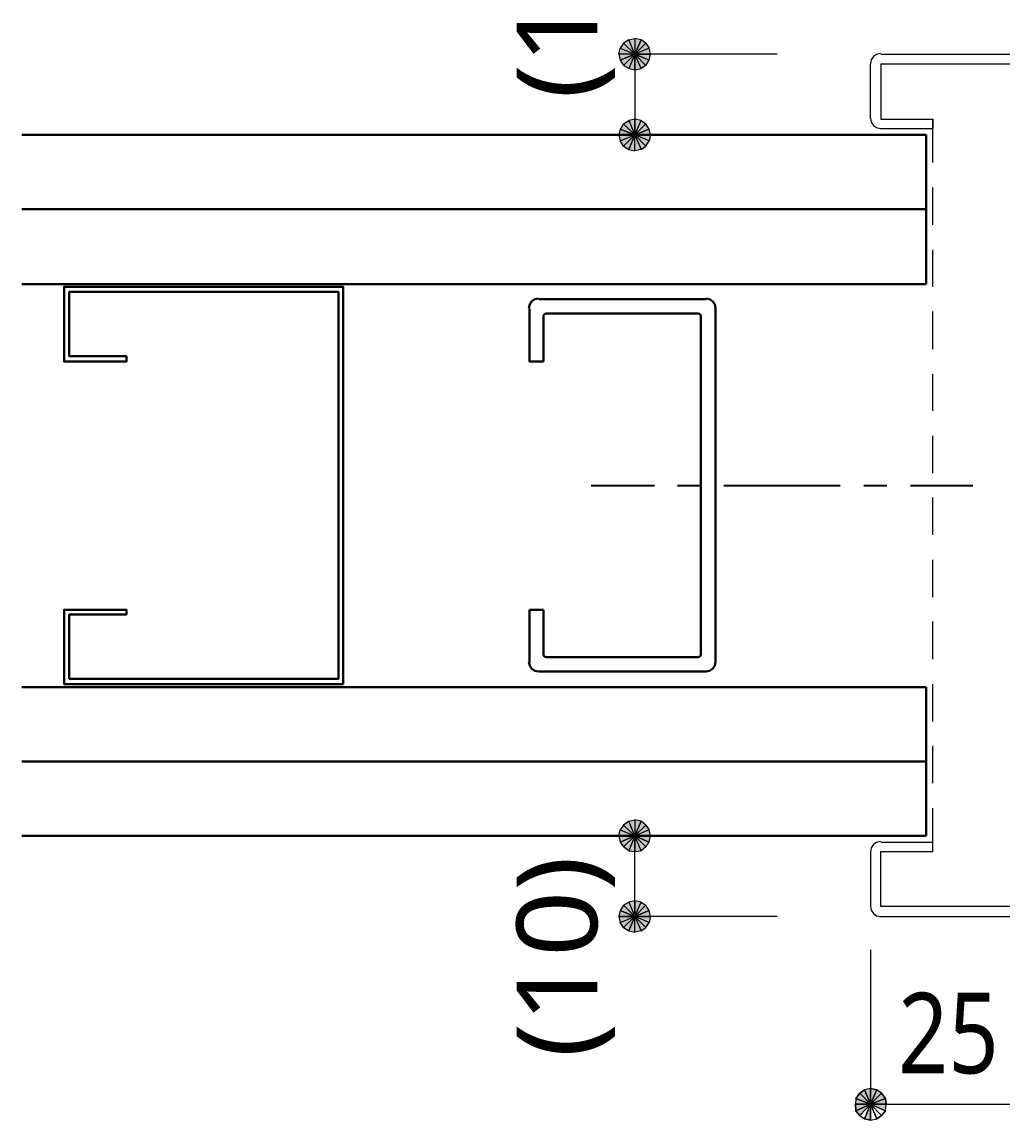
# Model space of a CAD drawing. Header units: millimetres. Extents: x 0 to 420, y 0 to 297.
# Drawn here: x 39.62 to 71.21, y 221.47 to 256.86 of the extents above; entities that cross this region are included whole.
import ezdxf
from ezdxf.enums import TextEntityAlignment as Align

# ---------------------------------------------------------------- set-up
doc = ezdxf.new("R2010")
doc.units = ezdxf.units.MM
doc.styles.add('kst32b', font='NotoSansJP-Variable.ttf')

msp = doc.modelspace()

# ---------------------------------------------------------------- hatches: boundary and pattern name
h = msp.add_hatch(color=7)
h.paths.add_polyline_path([(59.584, 256.286), (59.373, 256.328), (59.373, 255.82), (59.584, 256.286)])
h.paths.add_polyline_path([(59.373, 256.328), (59.373, 255.82), (59.182, 256.286), (59.373, 256.328)])
h.paths.add_polyline_path([(59.373, 255.82), (59.182, 256.286), (59.013, 256.18), (59.373, 255.82)])
h = msp.add_hatch(color=7)
h.paths.add_polyline_path([(59.881, 255.82), (59.838, 256.011), (59.373, 255.82), (59.881, 255.82)])
h.paths.add_polyline_path([(59.838, 256.011), (59.373, 255.82), (59.732, 256.18), (59.838, 256.011)])
h.paths.add_polyline_path([(59.373, 255.82), (59.732, 256.18), (59.584, 256.286), (59.373, 255.82)])
h = msp.add_hatch(color=7)
h.paths.add_polyline_path([(59.013, 256.18), (58.907, 256.011), (59.373, 255.82), (59.013, 256.18)])
h.paths.add_polyline_path([(58.907, 256.011), (59.373, 255.82), (58.864, 255.82), (58.907, 256.011)])
h.paths.add_polyline_path([(59.373, 255.82), (58.864, 255.82), (58.907, 255.63), (59.373, 255.82)])
h = msp.add_hatch(color=7)
h.paths.add_polyline_path([(58.907, 255.63), (59.013, 255.46), (59.373, 255.82), (58.907, 255.63)])
h.paths.add_polyline_path([(59.013, 255.46), (59.373, 255.82), (59.182, 255.355), (59.013, 255.46)])
h.paths.add_polyline_path([(59.373, 255.82), (59.182, 255.355), (59.373, 255.312), (59.373, 255.82)])
h = msp.add_hatch(color=7)
h.paths.add_polyline_path([(59.373, 255.312), (59.584, 255.355), (59.373, 255.82), (59.373, 255.312)])
h.paths.add_polyline_path([(59.584, 255.355), (59.373, 255.82), (59.732, 255.46), (59.584, 255.355)])
h.paths.add_polyline_path([(59.373, 255.82), (59.732, 255.46), (59.838, 255.63), (59.373, 255.82)])
for points in [[(59.838, 255.63), (59.881, 255.82), (59.373, 255.82), (59.838, 255.63)], [(58.907, 253.407), (58.864, 253.217), (59.373, 253.217), (58.907, 253.407)], [(59.838, 230.42), (59.881, 230.632), (59.373, 230.632), (59.838, 230.42)], [(58.907, 228.219), (58.864, 228.029), (59.373, 228.029), (58.907, 228.219)], [(67.183, 222.44), (66.971, 222.483), (66.971, 221.975), (67.183, 222.44)], [(67.183, 222.44), (66.971, 222.483), (66.971, 221.975), (67.183, 222.44)], [(66.781, 221.509), (66.971, 221.467), (66.971, 221.975), (66.781, 221.509)], [(66.781, 221.509), (66.971, 221.467), (66.971, 221.975), (66.781, 221.509)]]:
    msp.add_hatch(color=7).paths.add_polyline_path(points)
h = msp.add_hatch(color=7)
h.paths.add_polyline_path([(59.373, 253.725), (59.182, 253.682), (59.373, 253.217), (59.373, 253.725)])
h.paths.add_polyline_path([(59.182, 253.682), (59.373, 253.217), (59.013, 253.577), (59.182, 253.682)])
h.paths.add_polyline_path([(59.373, 253.217), (59.013, 253.577), (58.907, 253.407), (59.373, 253.217)])
h = msp.add_hatch(color=7)
h.paths.add_polyline_path([(59.838, 253.407), (59.732, 253.577), (59.373, 253.217), (59.838, 253.407)])
h.paths.add_polyline_path([(59.732, 253.577), (59.373, 253.217), (59.584, 253.682), (59.732, 253.577)])
h.paths.add_polyline_path([(59.373, 253.217), (59.584, 253.682), (59.373, 253.725), (59.373, 253.217)])
h = msp.add_hatch(color=7)
h.paths.add_polyline_path([(58.864, 253.217), (58.907, 253.026), (59.373, 253.217), (58.864, 253.217)])
h.paths.add_polyline_path([(58.907, 253.026), (59.373, 253.217), (59.013, 252.857), (58.907, 253.026)])
h.paths.add_polyline_path([(59.373, 253.217), (59.013, 252.857), (59.182, 252.751), (59.373, 253.217)])
h = msp.add_hatch(color=7)
h.paths.add_polyline_path([(59.182, 252.751), (59.373, 252.709), (59.373, 253.217), (59.182, 252.751)])
h.paths.add_polyline_path([(59.373, 252.709), (59.373, 253.217), (59.584, 252.751), (59.373, 252.709)])
h.paths.add_polyline_path([(59.373, 253.217), (59.584, 252.751), (59.732, 252.857), (59.373, 253.217)])
h = msp.add_hatch(color=7)
h.paths.add_polyline_path([(59.732, 252.857), (59.838, 253.026), (59.373, 253.217), (59.732, 252.857)])
h.paths.add_polyline_path([(59.838, 253.026), (59.373, 253.217), (59.881, 253.217), (59.838, 253.026)])
h.paths.add_polyline_path([(59.373, 253.217), (59.881, 253.217), (59.838, 253.407), (59.373, 253.217)])
h = msp.add_hatch(color=7)
h.paths.add_polyline_path([(59.584, 231.098), (59.373, 231.14), (59.373, 230.632), (59.584, 231.098)])
h.paths.add_polyline_path([(59.373, 231.14), (59.373, 230.632), (59.182, 231.098), (59.373, 231.14)])
h.paths.add_polyline_path([(59.373, 230.632), (59.182, 231.098), (59.013, 230.971), (59.373, 230.632)])
h = msp.add_hatch(color=7)
h.paths.add_polyline_path([(59.013, 230.971), (58.907, 230.822), (59.373, 230.632), (59.013, 230.971)])
h.paths.add_polyline_path([(58.907, 230.822), (59.373, 230.632), (58.864, 230.632), (58.907, 230.822)])
h.paths.add_polyline_path([(59.373, 230.632), (58.864, 230.632), (58.907, 230.42), (59.373, 230.632)])
h = msp.add_hatch(color=7)
h.paths.add_polyline_path([(59.881, 230.632), (59.838, 230.822), (59.373, 230.632), (59.881, 230.632)])
h.paths.add_polyline_path([(59.838, 230.822), (59.373, 230.632), (59.732, 230.971), (59.838, 230.822)])
h.paths.add_polyline_path([(59.373, 230.632), (59.732, 230.971), (59.584, 231.098), (59.373, 230.632)])
h = msp.add_hatch(color=7)
h.paths.add_polyline_path([(58.907, 230.42), (59.013, 230.272), (59.373, 230.632), (58.907, 230.42)])
h.paths.add_polyline_path([(59.013, 230.272), (59.373, 230.632), (59.182, 230.145), (59.013, 230.272)])
h.paths.add_polyline_path([(59.373, 230.632), (59.182, 230.145), (59.373, 230.124), (59.373, 230.632)])
h = msp.add_hatch(color=7)
h.paths.add_polyline_path([(59.373, 230.124), (59.584, 230.145), (59.373, 230.632), (59.373, 230.124)])
h.paths.add_polyline_path([(59.584, 230.145), (59.373, 230.632), (59.732, 230.272), (59.584, 230.145)])
h.paths.add_polyline_path([(59.373, 230.632), (59.732, 230.272), (59.838, 230.42), (59.373, 230.632)])
h = msp.add_hatch(color=7)
h.paths.add_polyline_path([(59.373, 228.537), (59.182, 228.494), (59.373, 228.029), (59.373, 228.537)])
h.paths.add_polyline_path([(59.182, 228.494), (59.373, 228.029), (59.013, 228.388), (59.182, 228.494)])
h.paths.add_polyline_path([(59.373, 228.029), (59.013, 228.388), (58.907, 228.219), (59.373, 228.029)])
h = msp.add_hatch(color=7)
h.paths.add_polyline_path([(59.838, 228.219), (59.732, 228.388), (59.373, 228.029), (59.838, 228.219)])
h.paths.add_polyline_path([(59.732, 228.388), (59.373, 228.029), (59.584, 228.494), (59.732, 228.388)])
h.paths.add_polyline_path([(59.373, 228.029), (59.584, 228.494), (59.373, 228.537), (59.373, 228.029)])
h = msp.add_hatch(color=7)
h.paths.add_polyline_path([(58.864, 228.029), (58.907, 227.838), (59.373, 228.029), (58.864, 228.029)])
h.paths.add_polyline_path([(58.907, 227.838), (59.373, 228.029), (59.013, 227.669), (58.907, 227.838)])
h.paths.add_polyline_path([(59.373, 228.029), (59.013, 227.669), (59.182, 227.563), (59.373, 228.029)])
h = msp.add_hatch(color=7)
h.paths.add_polyline_path([(59.182, 227.563), (59.373, 227.521), (59.373, 228.029), (59.182, 227.563)])
h.paths.add_polyline_path([(59.373, 227.521), (59.373, 228.029), (59.584, 227.563), (59.373, 227.521)])
h.paths.add_polyline_path([(59.373, 228.029), (59.584, 227.563), (59.732, 227.669), (59.373, 228.029)])
h = msp.add_hatch(color=7)
h.paths.add_polyline_path([(59.732, 227.669), (59.838, 227.838), (59.373, 228.029), (59.732, 227.669)])
h.paths.add_polyline_path([(59.838, 227.838), (59.373, 228.029), (59.881, 228.029), (59.838, 227.838)])
h.paths.add_polyline_path([(59.373, 228.029), (59.881, 228.029), (59.838, 228.219), (59.373, 228.029)])
h = msp.add_hatch(color=7)
h.paths.add_polyline_path([(66.781, 222.44), (66.633, 222.335), (66.971, 221.975), (66.781, 222.44)])
h.paths.add_polyline_path([(66.633, 222.335), (66.971, 221.975), (66.506, 222.165), (66.633, 222.335)])
h.paths.add_polyline_path([(66.971, 221.975), (66.506, 222.165), (66.485, 221.975), (66.971, 221.975)])
h = msp.add_hatch(color=7)
h.paths.add_polyline_path([(66.781, 222.44), (66.633, 222.335), (66.971, 221.975), (66.781, 222.44)])
h.paths.add_polyline_path([(66.633, 222.335), (66.971, 221.975), (66.506, 222.165), (66.633, 222.335)])
h.paths.add_polyline_path([(66.971, 221.975), (66.506, 222.165), (66.485, 221.975), (66.971, 221.975)])
h = msp.add_hatch(color=7)
h.paths.add_polyline_path([(66.971, 222.483), (66.781, 222.44), (66.971, 221.975), (66.971, 222.483)])
h.paths.add_polyline_path([(66.781, 222.44), (66.971, 221.975), (66.633, 222.335), (66.781, 222.44)])
h.paths.add_polyline_path([(66.971, 221.975), (66.633, 222.335), (66.506, 222.165), (66.971, 221.975)])
h = msp.add_hatch(color=7)
h.paths.add_polyline_path([(66.971, 222.483), (66.781, 222.44), (66.971, 221.975), (66.971, 222.483)])
h.paths.add_polyline_path([(66.781, 222.44), (66.971, 221.975), (66.633, 222.335), (66.781, 222.44)])
h.paths.add_polyline_path([(66.971, 221.975), (66.633, 222.335), (66.506, 222.165), (66.971, 221.975)])
h = msp.add_hatch(color=7)
h.paths.add_polyline_path([(67.331, 222.335), (67.183, 222.44), (66.971, 221.975), (67.331, 222.335)])
h.paths.add_polyline_path([(67.183, 222.44), (66.971, 221.975), (66.971, 222.483), (67.183, 222.44)])
h.paths.add_polyline_path([(66.971, 221.975), (66.971, 222.483), (66.781, 222.44), (66.971, 221.975)])
h = msp.add_hatch(color=7)
h.paths.add_polyline_path([(67.331, 222.335), (67.183, 222.44), (66.971, 221.975), (67.331, 222.335)])
h.paths.add_polyline_path([(67.183, 222.44), (66.971, 221.975), (66.971, 222.483), (67.183, 222.44)])
h.paths.add_polyline_path([(66.971, 221.975), (66.971, 222.483), (66.781, 222.44), (66.971, 221.975)])
h = msp.add_hatch(color=7)
h.paths.add_polyline_path([(67.479, 221.975), (67.458, 222.165), (66.971, 221.975), (67.479, 221.975)])
h.paths.add_polyline_path([(67.458, 222.165), (66.971, 221.975), (67.331, 222.335), (67.458, 222.165)])
h.paths.add_polyline_path([(66.971, 221.975), (67.331, 222.335), (67.183, 222.44), (66.971, 221.975)])
h = msp.add_hatch(color=7)
h.paths.add_polyline_path([(67.479, 221.975), (67.458, 222.165), (66.971, 221.975), (67.479, 221.975)])
h.paths.add_polyline_path([(67.458, 222.165), (66.971, 221.975), (67.331, 222.335), (67.458, 222.165)])
h.paths.add_polyline_path([(66.971, 221.975), (67.331, 222.335), (67.183, 222.44), (66.971, 221.975)])
h = msp.add_hatch(color=7)
h.paths.add_polyline_path([(67.458, 221.763), (67.479, 221.975), (66.971, 221.975), (67.458, 221.763)])
h.paths.add_polyline_path([(67.479, 221.975), (66.971, 221.975), (67.458, 222.165), (67.479, 221.975)])
h.paths.add_polyline_path([(66.971, 221.975), (67.458, 222.165), (67.331, 222.335), (66.971, 221.975)])
h = msp.add_hatch(color=7)
h.paths.add_polyline_path([(67.458, 221.763), (67.479, 221.975), (66.971, 221.975), (67.458, 221.763)])
h.paths.add_polyline_path([(67.479, 221.975), (66.971, 221.975), (67.458, 222.165), (67.479, 221.975)])
h.paths.add_polyline_path([(66.971, 221.975), (67.458, 222.165), (67.331, 222.335), (66.971, 221.975)])
h = msp.add_hatch(color=7)
h.paths.add_polyline_path([(66.506, 222.165), (66.485, 221.975), (66.971, 221.975), (66.506, 222.165)])
h.paths.add_polyline_path([(66.485, 221.975), (66.971, 221.975), (66.506, 221.763), (66.485, 221.975)])
h.paths.add_polyline_path([(66.971, 221.975), (66.506, 221.763), (66.633, 221.615), (66.971, 221.975)])
h = msp.add_hatch(color=7)
h.paths.add_polyline_path([(66.506, 222.165), (66.485, 221.975), (66.971, 221.975), (66.506, 222.165)])
h.paths.add_polyline_path([(66.485, 221.975), (66.971, 221.975), (66.506, 221.763), (66.485, 221.975)])
h.paths.add_polyline_path([(66.971, 221.975), (66.506, 221.763), (66.633, 221.615), (66.971, 221.975)])
h = msp.add_hatch(color=7)
h.paths.add_polyline_path([(66.485, 221.975), (66.506, 221.763), (66.971, 221.975), (66.485, 221.975)])
h.paths.add_polyline_path([(66.506, 221.763), (66.971, 221.975), (66.633, 221.615), (66.506, 221.763)])
h.paths.add_polyline_path([(66.971, 221.975), (66.633, 221.615), (66.781, 221.509), (66.971, 221.975)])
h = msp.add_hatch(color=7)
h.paths.add_polyline_path([(66.485, 221.975), (66.506, 221.763), (66.971, 221.975), (66.485, 221.975)])
h.paths.add_polyline_path([(66.506, 221.763), (66.971, 221.975), (66.633, 221.615), (66.506, 221.763)])
h.paths.add_polyline_path([(66.971, 221.975), (66.633, 221.615), (66.781, 221.509), (66.971, 221.975)])
h = msp.add_hatch(color=7)
h.paths.add_polyline_path([(66.633, 221.615), (66.781, 221.509), (66.971, 221.975), (66.633, 221.615)])
h.paths.add_polyline_path([(66.781, 221.509), (66.971, 221.975), (66.971, 221.467), (66.781, 221.509)])
h.paths.add_polyline_path([(66.971, 221.975), (66.971, 221.467), (67.183, 221.509), (66.971, 221.975)])
h = msp.add_hatch(color=7)
h.paths.add_polyline_path([(66.633, 221.615), (66.781, 221.509), (66.971, 221.975), (66.633, 221.615)])
h.paths.add_polyline_path([(66.781, 221.509), (66.971, 221.975), (66.971, 221.467), (66.781, 221.509)])
h.paths.add_polyline_path([(66.971, 221.975), (66.971, 221.467), (67.183, 221.509), (66.971, 221.975)])
h = msp.add_hatch(color=7)
h.paths.add_polyline_path([(67.183, 221.509), (67.331, 221.615), (66.971, 221.975), (67.183, 221.509)])
h.paths.add_polyline_path([(67.331, 221.615), (66.971, 221.975), (67.458, 221.763), (67.331, 221.615)])
h.paths.add_polyline_path([(66.971, 221.975), (67.458, 221.763), (67.479, 221.975), (66.971, 221.975)])
h = msp.add_hatch(color=7)
h.paths.add_polyline_path([(66.971, 221.467), (67.183, 221.509), (66.971, 221.975), (66.971, 221.467)])
h.paths.add_polyline_path([(67.183, 221.509), (66.971, 221.975), (67.331, 221.615), (67.183, 221.509)])
h.paths.add_polyline_path([(66.971, 221.975), (67.331, 221.615), (67.458, 221.763), (66.971, 221.975)])
h = msp.add_hatch(color=7)
h.paths.add_polyline_path([(67.183, 221.509), (67.331, 221.615), (66.971, 221.975), (67.183, 221.509)])
h.paths.add_polyline_path([(67.331, 221.615), (66.971, 221.975), (67.458, 221.763), (67.331, 221.615)])
h.paths.add_polyline_path([(66.971, 221.975), (67.458, 221.763), (67.479, 221.975), (66.971, 221.975)])
h = msp.add_hatch(color=7)
h.paths.add_polyline_path([(66.971, 221.467), (67.183, 221.509), (66.971, 221.975), (66.971, 221.467)])
h.paths.add_polyline_path([(67.183, 221.509), (66.971, 221.975), (67.331, 221.615), (67.183, 221.509)])
h.paths.add_polyline_path([(66.971, 221.975), (67.331, 221.615), (67.458, 221.763), (66.971, 221.975)])

# ---------------------------------------------------------------- linework, layer by layer
at = {"lineweight": 0}
for points in [[(59.373, 255.82), (59.182, 256.286), (59.013, 256.18)], [(59.373, 256.328), (59.373, 255.82), (59.182, 256.286)], [(59.584, 256.286), (59.373, 256.328), (59.373, 255.82)], [(59.373, 255.82), (59.732, 256.18), (59.584, 256.286)], [(58.907, 256.011), (59.373, 255.82), (58.864, 255.82)], [(59.013, 256.18), (58.907, 256.011), (59.373, 255.82)], [(59.838, 256.011), (59.373, 255.82), (59.732, 256.18)], [(59.881, 255.82), (59.838, 256.011), (59.373, 255.82)], [(59.373, 255.82), (58.864, 255.82), (58.907, 255.63)], [(58.907, 255.63), (59.013, 255.46), (59.373, 255.82)], [(59.013, 255.46), (59.373, 255.82), (59.182, 255.355)], [(59.373, 255.82), (59.182, 255.355), (59.373, 255.312)], [(59.373, 255.312), (59.584, 255.355), (59.373, 255.82)], [(59.584, 255.355), (59.373, 255.82), (59.732, 255.46)], [(59.373, 255.82), (59.732, 255.46), (59.838, 255.63)], [(59.838, 255.63), (59.881, 255.82), (59.373, 255.82)], [(59.373, 253.217), (59.013, 253.577), (58.907, 253.407)], [(59.182, 253.682), (59.373, 253.217), (59.013, 253.577)], [(59.373, 253.725), (59.182, 253.682), (59.373, 253.217)], [(59.373, 253.217), (59.584, 253.682), (59.373, 253.725)], [(59.732, 253.577), (59.373, 253.217), (59.584, 253.682)], [(59.838, 253.407), (59.732, 253.577), (59.373, 253.217)], [(58.907, 253.407), (58.864, 253.217), (59.373, 253.217)], [(58.864, 253.217), (58.907, 253.026), (59.373, 253.217)], [(58.907, 253.026), (59.373, 253.217), (59.013, 252.857)], [(59.373, 253.217), (59.013, 252.857), (59.182, 252.751)], [(59.182, 252.751), (59.373, 252.709), (59.373, 253.217)], [(59.373, 253.217), (59.881, 253.217), (59.838, 253.407)], [(59.373, 252.709), (59.373, 253.217), (59.584, 252.751)], [(59.373, 253.217), (59.584, 252.751), (59.732, 252.857)], [(59.732, 252.857), (59.838, 253.026), (59.373, 253.217)], [(59.838, 253.026), (59.373, 253.217), (59.881, 253.217)], [(59.373, 231.14), (59.373, 230.632), (59.182, 231.098)], [(59.584, 231.098), (59.373, 231.14), (59.373, 230.632)], [(58.907, 230.822), (59.373, 230.632), (58.864, 230.632)], [(59.013, 230.971), (58.907, 230.822), (59.373, 230.632)], [(59.373, 230.632), (59.182, 231.098), (59.013, 230.971)], [(59.373, 230.632), (59.732, 230.971), (59.584, 231.098)], [(59.838, 230.822), (59.373, 230.632), (59.732, 230.971)], [(59.881, 230.632), (59.838, 230.822), (59.373, 230.632)], [(59.373, 230.632), (58.864, 230.632), (58.907, 230.42)], [(58.907, 230.42), (59.013, 230.272), (59.373, 230.632)], [(59.013, 230.272), (59.373, 230.632), (59.182, 230.145)], [(59.373, 230.632), (59.182, 230.145), (59.373, 230.124)], [(59.373, 230.124), (59.584, 230.145), (59.373, 230.632)], [(59.584, 230.145), (59.373, 230.632), (59.732, 230.272)], [(59.373, 230.632), (59.732, 230.272), (59.838, 230.42)], [(59.838, 230.42), (59.881, 230.632), (59.373, 230.632)], [(59.373, 228.029), (59.013, 228.388), (58.907, 228.219)], [(59.182, 228.494), (59.373, 228.029), (59.013, 228.388)], [(59.373, 228.537), (59.182, 228.494), (59.373, 228.029)], [(59.373, 228.029), (59.584, 228.494), (59.373, 228.537)], [(59.732, 228.388), (59.373, 228.029), (59.584, 228.494)], [(59.838, 228.219), (59.732, 228.388), (59.373, 228.029)], [(58.907, 228.219), (58.864, 228.029), (59.373, 228.029)], [(58.864, 228.029), (58.907, 227.838), (59.373, 228.029)], [(58.907, 227.838), (59.373, 228.029), (59.013, 227.669)], [(59.373, 228.029), (59.013, 227.669), (59.182, 227.563)], [(59.182, 227.563), (59.373, 227.521), (59.373, 228.029)], [(59.373, 228.029), (59.881, 228.029), (59.838, 228.219)], [(59.373, 227.521), (59.373, 228.029), (59.584, 227.563)], [(59.373, 228.029), (59.584, 227.563), (59.732, 227.669)], [(59.732, 227.669), (59.838, 227.838), (59.373, 228.029)], [(59.838, 227.838), (59.373, 228.029), (59.881, 228.029)], [(66.971, 221.975), (66.633, 222.335), (66.506, 222.165)], [(66.633, 222.335), (66.971, 221.975), (66.506, 222.165)], [(66.971, 221.975), (66.633, 222.335), (66.506, 222.165)], [(66.633, 222.335), (66.971, 221.975), (66.506, 222.165)], [(66.781, 222.44), (66.971, 221.975), (66.633, 222.335)], [(66.781, 222.44), (66.633, 222.335), (66.971, 221.975)], [(66.781, 222.44), (66.971, 221.975), (66.633, 222.335)], [(66.781, 222.44), (66.633, 222.335), (66.971, 221.975)], [(66.971, 222.483), (66.781, 222.44), (66.971, 221.975)], [(66.971, 221.975), (66.971, 222.483), (66.781, 222.44)], [(66.971, 222.483), (66.781, 222.44), (66.971, 221.975)], [(66.971, 221.975), (66.971, 222.483), (66.781, 222.44)], [(67.183, 222.44), (66.971, 222.483), (66.971, 221.975)], [(67.183, 222.44), (66.971, 221.975), (66.971, 222.483)], [(67.183, 222.44), (66.971, 222.483), (66.971, 221.975)], [(67.183, 222.44), (66.971, 221.975), (66.971, 222.483)], [(66.971, 221.975), (67.331, 222.335), (67.183, 222.44)], [(67.331, 222.335), (67.183, 222.44), (66.971, 221.975)], [(66.971, 221.975), (67.331, 222.335), (67.183, 222.44)], [(67.331, 222.335), (67.183, 222.44), (66.971, 221.975)], [(67.458, 222.165), (66.971, 221.975), (67.331, 222.335)], [(66.971, 221.975), (67.458, 222.165), (67.331, 222.335)], [(67.458, 222.165), (66.971, 221.975), (67.331, 222.335)], [(66.971, 221.975), (67.458, 222.165), (67.331, 222.335)], [(66.506, 222.165), (66.485, 221.975), (66.971, 221.975)], [(66.971, 221.975), (66.506, 222.165), (66.485, 221.975)], [(66.506, 222.165), (66.485, 221.975), (66.971, 221.975)], [(66.971, 221.975), (66.506, 222.165), (66.485, 221.975)], [(66.485, 221.975), (66.971, 221.975), (66.506, 221.763)], [(66.485, 221.975), (66.506, 221.763), (66.971, 221.975)], [(66.485, 221.975), (66.971, 221.975), (66.506, 221.763)], [(66.485, 221.975), (66.506, 221.763), (66.971, 221.975)], [(66.971, 221.975), (66.506, 221.763), (66.633, 221.615)], [(66.506, 221.763), (66.971, 221.975), (66.633, 221.615)], [(66.971, 221.975), (66.506, 221.763), (66.633, 221.615)], [(66.506, 221.763), (66.971, 221.975), (66.633, 221.615)], [(66.633, 221.615), (66.781, 221.509), (66.971, 221.975)], [(66.971, 221.975), (66.633, 221.615), (66.781, 221.509)], [(66.633, 221.615), (66.781, 221.509), (66.971, 221.975)], [(66.971, 221.975), (66.633, 221.615), (66.781, 221.509)], [(66.781, 221.509), (66.971, 221.975), (66.971, 221.467)], [(66.781, 221.509), (66.971, 221.467), (66.971, 221.975)], [(66.781, 221.509), (66.971, 221.975), (66.971, 221.467)], [(66.781, 221.509), (66.971, 221.467), (66.971, 221.975)], [(67.479, 221.975), (67.458, 222.165), (66.971, 221.975)], [(67.479, 221.975), (66.971, 221.975), (67.458, 222.165)], [(67.479, 221.975), (67.458, 222.165), (66.971, 221.975)], [(67.479, 221.975), (66.971, 221.975), (67.458, 222.165)], [(66.971, 221.975), (66.971, 221.467), (67.183, 221.509)], [(67.183, 221.509), (67.331, 221.615), (66.971, 221.975)], [(67.331, 221.615), (66.971, 221.975), (67.458, 221.763)], [(66.971, 221.975), (67.458, 221.763), (67.479, 221.975)], [(66.971, 221.467), (67.183, 221.509), (66.971, 221.975)], [(67.183, 221.509), (66.971, 221.975), (67.331, 221.615)], [(66.971, 221.975), (67.331, 221.615), (67.458, 221.763)], [(67.458, 221.763), (67.479, 221.975), (66.971, 221.975)], [(66.971, 221.975), (66.971, 221.467), (67.183, 221.509)], [(67.183, 221.509), (67.331, 221.615), (66.971, 221.975)], [(67.331, 221.615), (66.971, 221.975), (67.458, 221.763)], [(66.971, 221.975), (67.458, 221.763), (67.479, 221.975)], [(66.971, 221.467), (67.183, 221.509), (66.971, 221.975)], [(67.183, 221.509), (66.971, 221.975), (67.331, 221.615)], [(66.971, 221.975), (67.331, 221.615), (67.458, 221.763)], [(67.458, 221.763), (67.479, 221.975), (66.971, 221.975)]]:
    msp.add_lwpolyline(points, close=True, dxfattribs=at)
at = {"lineweight": 13}
for points in [[(63.966, 255.82), (59.373, 255.82), (59.373, 253.217)], [(67.299, 255.841), (67.172, 255.816), (67.067, 255.745), (66.997, 255.641), (66.971, 255.513)], [(67.31, 255.82), (71.67, 255.82)], [(66.971, 253.746), (66.971, 255.503)], [(71.67, 255.503), (67.31, 255.503)], [(67.31, 255.503), (67.31, 253.725)], [(66.971, 253.757), (66.997, 253.629), (67.067, 253.525), (67.172, 253.454), (67.299, 253.429)], [(67.31, 253.725), (68.982, 253.725)], [(67.31, 253.429), (68.982, 253.429)], [(68.982, 252.328), (68.982, 253.725)], [(68.982, 253.725), (68.982, 253.429)], [(68.982, 250.317), (68.982, 251.523)], [(68.982, 248.327), (68.982, 249.513)], [(68.982, 246.316), (68.982, 247.523)], [(68.982, 244.327), (68.982, 245.512)], [(68.982, 242.316), (68.982, 243.522)], [(68.982, 240.326), (68.982, 241.533)], [(68.982, 238.315), (68.982, 239.522)], [(68.982, 236.326), (68.982, 237.532)], [(68.982, 234.315), (68.982, 235.521)], [(68.982, 232.325), (68.982, 233.532)], [(68.982, 230.124), (68.982, 231.521)], [(63.966, 228.029), (59.373, 228.029), (59.373, 230.632)], [(67.299, 230.441), (67.172, 230.416), (67.067, 230.345), (66.997, 230.241), (66.971, 230.113)], [(67.31, 230.42), (68.982, 230.42)], [(68.982, 230.124), (68.982, 230.42)], [(66.971, 230.103), (66.971, 228.346)], [(67.31, 228.346), (67.31, 230.124)], [(67.31, 230.124), (68.982, 230.124)], [(66.971, 228.357), (66.997, 228.229), (67.067, 228.125), (67.172, 228.054), (67.299, 228.029)], [(71.67, 228.346), (67.31, 228.346)], [(67.31, 228.029), (71.67, 228.029)], [(66.971, 226.949), (66.971, 221.975), (71.988, 221.975)]]:
    msp.add_lwpolyline(points, dxfattribs=at)
at = {"lineweight": 30}
for points in [[(39.624, 253.217), (68.771, 253.217)], [(68.771, 253.217), (68.771, 248.412)], [(39.624, 250.825), (68.771, 250.825)], [(39.624, 248.412), (68.771, 248.412)], [(41.148, 245.914), (40.979, 245.914), (40.979, 248.327), (49.975, 248.327), (49.975, 235.521), (40.979, 235.521), (40.979, 237.913), (42.989, 237.913), (42.989, 237.765), (41.148, 237.765), (41.148, 235.691), (49.826, 235.691), (49.826, 248.158), (41.148, 248.158), (41.148, 246.084), (42.989, 246.084), (42.989, 245.914), (40.979, 245.914)], [(56.272, 247.946), (56.152, 247.922), (56.055, 247.856), (55.989, 247.759), (55.965, 247.639)], [(56.282, 247.925), (61.68, 247.925)], [(61.976, 247.639), (61.952, 247.759), (61.886, 247.856), (61.789, 247.922), (61.669, 247.946)], [(56.43, 245.914), (55.986, 245.914), (55.986, 247.629)], [(56.526, 247.46), (56.488, 247.452), (56.458, 247.432), (56.438, 247.401), (56.43, 247.364)], [(56.536, 247.459), (61.426, 247.459)], [(61.51, 247.364), (61.503, 247.401), (61.482, 247.432), (61.452, 247.452), (61.415, 247.46)], [(61.976, 236.22), (61.976, 247.629)], [(56.43, 245.914), (56.43, 247.354)], [(61.51, 236.474), (61.51, 247.354)], [(55.986, 236.22), (55.986, 237.913)], [(55.986, 237.913), (56.43, 237.913)], [(56.43, 236.474), (56.43, 237.913)], [(56.43, 236.485), (56.438, 236.447), (56.458, 236.417), (56.488, 236.397), (56.526, 236.389)], [(61.415, 236.389), (61.452, 236.397), (61.482, 236.417), (61.503, 236.447), (61.51, 236.485)], [(55.965, 236.231), (55.989, 236.111), (56.055, 236.014), (56.152, 235.948), (56.272, 235.924)], [(56.536, 236.389), (61.426, 236.389)], [(61.669, 235.924), (61.789, 235.948), (61.886, 236.014), (61.952, 236.111), (61.976, 236.231)], [(56.282, 235.924), (61.68, 235.924)], [(39.624, 235.416), (68.771, 235.416)], [(68.771, 230.632), (68.771, 235.416)], [(39.624, 233.024), (68.771, 233.024)], [(39.624, 230.632), (68.771, 230.632)]]:
    msp.add_lwpolyline(points, dxfattribs=at)
at = {"lineweight": 25}
for points in [[(57.975, 241.914), (60.008, 241.914)], [(60.748, 241.914), (61.51, 241.914)], [(62.251, 241.914), (65.998, 241.914)], [(66.76, 241.914), (67.501, 241.914)], [(68.262, 241.914), (70.273, 241.914)]]:
    msp.add_lwpolyline(points, dxfattribs=at)

# ---------------------------------------------------------------- texts
at = {"style": 'kst32b'}
for s, p, p2 in [('(10)', (58.166, 254.381), (58.166, 260.878)), ('(10)', (58.166, 223.478), (58.166, 229.975)), ('25', (67.86, 222.97), (71.109, 222.97))]:
    msp.add_text(s, height=2.5989, dxfattribs=at).set_placement(p, p2, align=Align.FIT)

doc.saveas('drawing.dxf')
